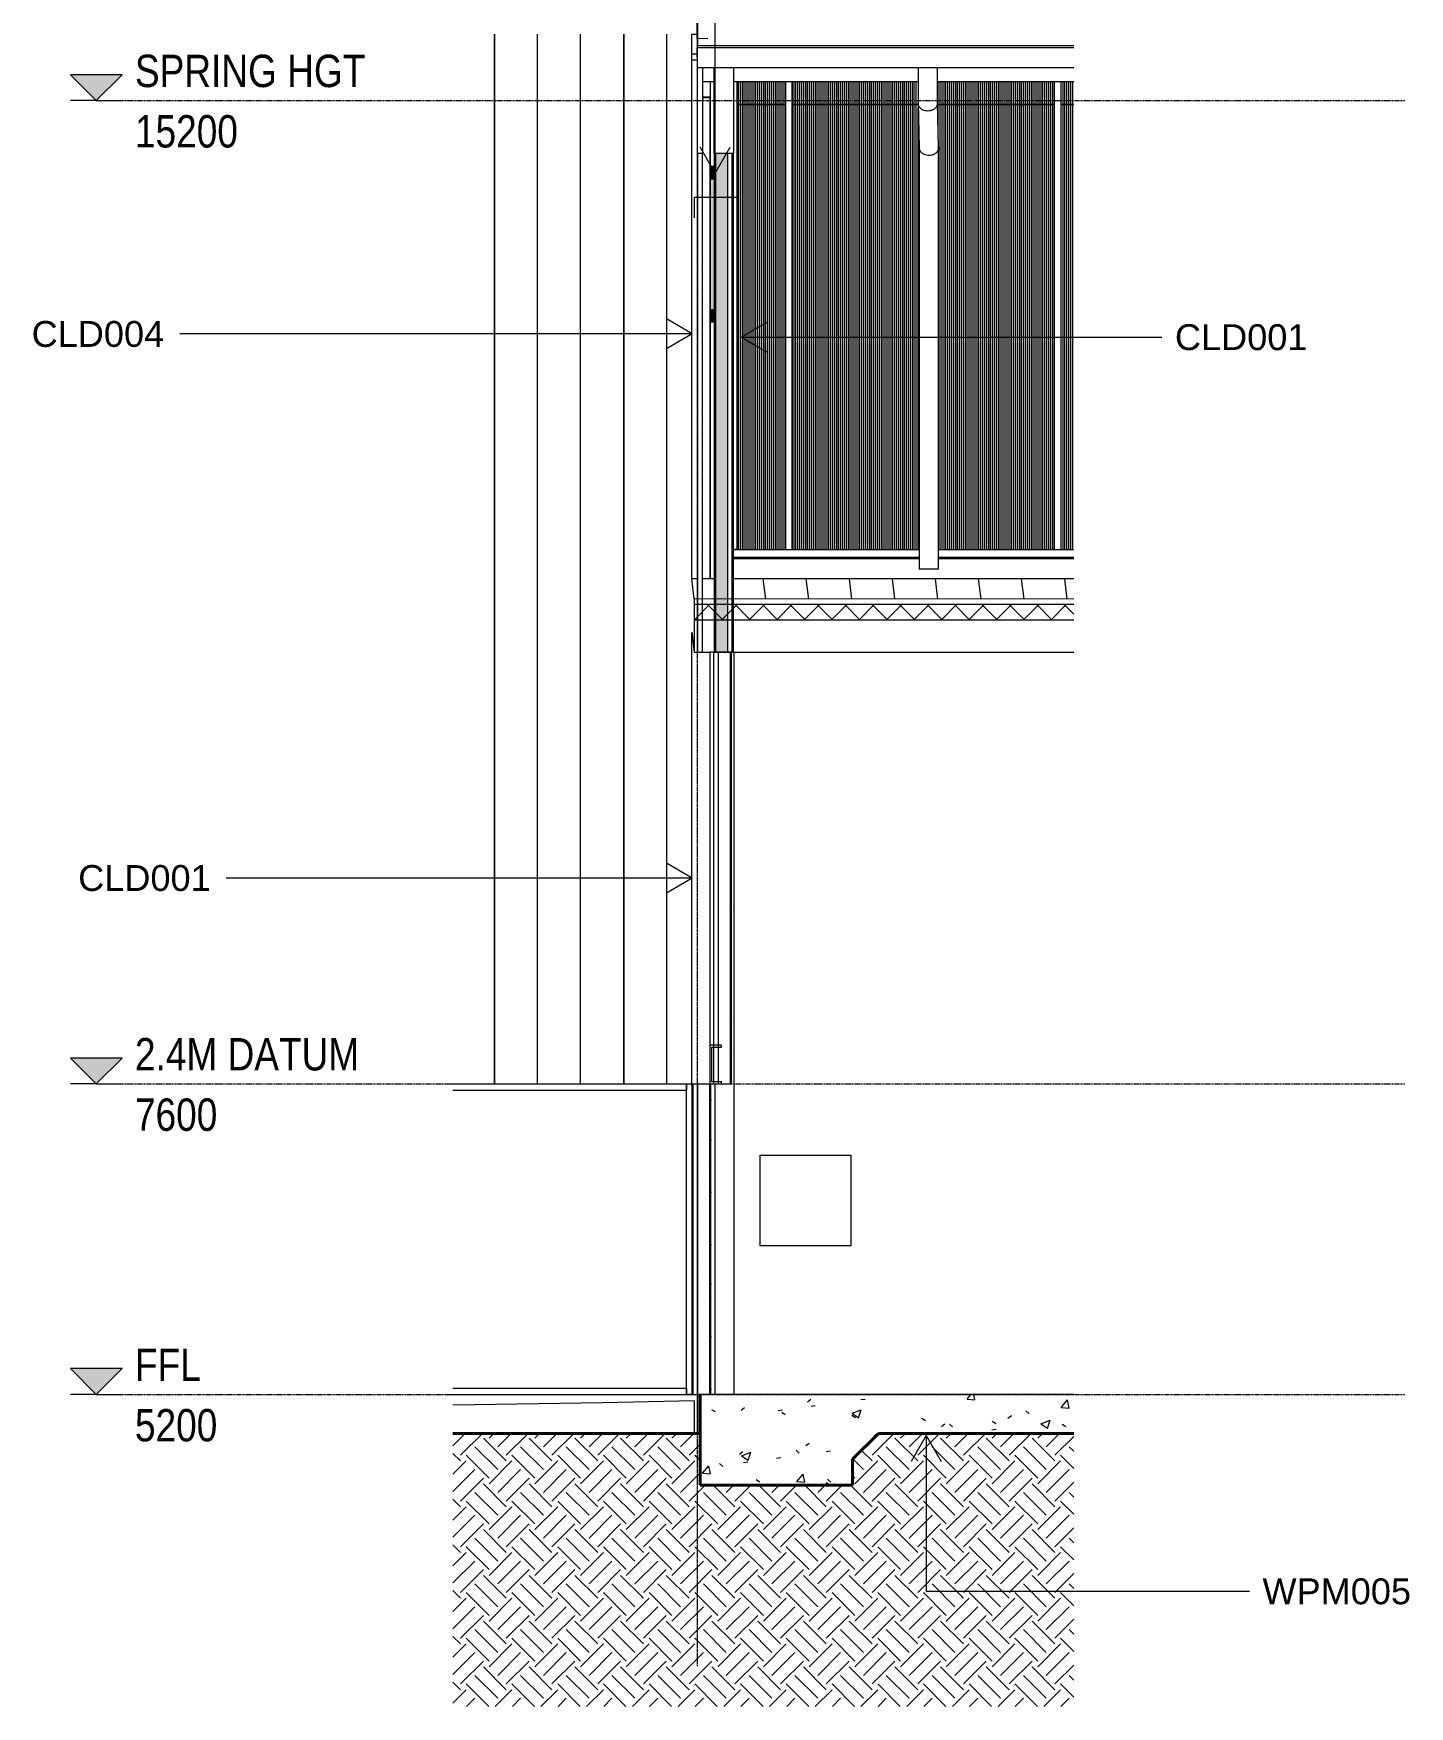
# Model space of a CAD drawing. Header units: millimetres. Extents: x 900982 to 1200730, y -305 to 27743.
# Drawn here: x 1190089 to 1200730, y 2789 to 15719 of the extents above; entities that cross this region are included whole.
import ezdxf

# ---------------------------------------------------------------- set-up
doc = ezdxf.new("R2010")
doc.units = ezdxf.units.MM
for name, pattern in [('AEC_Center', [24, 12, -4, 4, -4]), ('Grid Line', [21, 12, -3, 3, -3]), ('Hidden', [6, 4, -2])]:
    doc.linetypes.add(name, pattern=pattern)
for name, color, linetype, lineweight in [('A-DETL', 90, 'Continuous', 18), ('A-DETL-GENF', 92, 'Continuous', 5), ('A-FLOR', 192, 'Continuous', 5), ('A-FLOR-LEVL', 51, 'Continuous', 5), ('A-FLOR-PATT', 8, 'Continuous', 15), ('A-GENM', 13, 'Continuous', 5), ('A-GLAZ-CURT', 52, 'Continuous', 5), ('A-GLAZ-CWMG', 51, 'Continuous', 5), ('A-ROOF', 132, 'Continuous', 5), ('A-ROOF-OTLN', 132, 'Continuous', 5), ('A-ROOF-PATT', 132, 'Continuous', 15), ('A-WALL', 113, 'Continuous', 5), ('A-WALL-PATT', 111, 'Continuous', 13), ('G-ANNO-TEXT', 231, 'Continuous', 5), ('P-SANR-FIXT', 6, 'Continuous', 5), ('P-SANR-FIXT-HDLN', 131, 'Hidden', 5), ('S-BEAM', 12, 'Continuous', 5), ('S-COLS', 52, 'Continuous', 5), ('S-GRID', 1, 'Continuous', 5)]:
    doc.layers.add(name, color=color, linetype=linetype, lineweight=lineweight)
doc.styles.add('Arial Narrow_2', font='ARIALN.TTF', dxfattribs={"height": 250})
doc.styles.add('Arial_3', font='arial.ttf', dxfattribs={"height": 200})
pattern_1 = [(50, (1195733.74, 9812.7), (728.737, -63.756), [76.2, -838.2]), (355, (1195733.74, 9812.7), (-140.97, 764.23), [60.96, -670.56]), (100.451, (1195794.5, 9807.4), (587.77, 700.47), [64.76, -712.36]), (46.184, (1195733.7, 10015.9), (1084.32, -168.17), [114.3, -1257.3]), (96.636, (1195824.1, 10001.9), (949.61, 989.71), [97.14, -1068.54]), (351.184, (1195733.7, 10015.9), (949.62, 989.7), [91.44, -1005.84]), (21, (1195835.34, 9965.1), (606.46, -409.06), [76.2, -838.2]), (326, (1195835.34, 9965.1), (247.21, 736.75), [60.96, -670.56]), (71.451, (1195885.9, 9931), (853.67, 327.685), [64.76, -712.36]), (37.5, (1195733.74, 9812.7), (12.355, 338.22), [33.528, -628.904, 33.528, -647.192, -673.1]), (37.5, (1195733.74, 9812.7), (12.355, 338.22), [-1343.15, 33.53, -639.57]), (7.5, (1195733.74, 9812.7), (267.28, 400.722), [33.528, -354.584, 33.528, -613.664, -256.54]), (7.5, (1195733.74, 9812.7), (267.28, 400.722), [-1035.304, 33.53, -223.01]), (327.5, (1195507.17, 9812.7), (542.363, -22.915), [33.528, -220.472, 33.528, -1810.512]), (327.5, (1195507.17, 9812.7), (542.363, -22.915), [-287.528, -758.952, 33.528, -1018.032]), (317.5, (1195405.57, 9812.7), (592.517, 101.707), [33.53, -296.67, 33.53, -492.76, -746.76]), (317.5, (1195405.57, 9812.7), (592.517, 101.707), [-856.49, 33.53, -713.23])]
pattern_2 = [(0, (1195733.74, 9812.7), (406.4, 101.6), [33.528, -271.272, 33.528, -271.272, -1625.6]), (0, (1195733.74, 9812.7), (406.4, 101.6), [-609.6, 33.528, -576.072, 33.528, -271.272, -711.2]), (0, (1195733.74, 9812.7), (406.4, 101.6), [-1524, 33.528, -169.672, 33.528, -474.472]), (120, (1195886.14, 9863.5), (-291.1882, 301.1527), [33.528, -271.272, 33.528, -271.272, -1625.6]), (120, (1195886.14, 9863.5), (-291.1882, 301.1527), [-609.6, 33.528, -576.072, 33.528, -271.272, -711.2]), (120, (1195886.14, 9863.5), (-291.1882, 301.1527), [-1524, 33.528, -169.672, 33.528, -474.472]), (240, (1195936.94, 10066.7), (-115.2118, -402.7527), [33.528, -271.272, 33.528, -1896.872]), (240, (1195936.94, 10066.7), (-115.2118, -402.7527), [-338.328, -271.272, 33.528, -576.072, -1016]), (240, (1195936.94, 10066.7), (-115.2118, -402.7527), [-1219.2, 33.528, -271.272, 33.528, -677.672]), (240, (1195936.94, 10066.7), (-115.2118, -402.7527), [-1557.528, -169.672, 33.528, -474.472])]

# ---------------------------------------------------------------- blocks, each defined once
blk = doc.blocks.new('SHS-Square Hollow Section-Column - 200x200xSHS-1605338-SECTION - GRIDS 5B')
at = {"layer": 'S-COLS'}
blk.add_line((-973151, 11504), (-973151, 15224), dxfattribs=at)
blk = doc.blocks.new('Mechanical - Condensers - Mechanical - Condensers-1249279-SECTION - GRIDS 5B')
at = {"layer": 'A-GENM'}
for points in [[(-973121, 14590), (-973121, 14690), (-973151, 14690), (-973151, 14590)], [(-973121, 13590), (-973121, 14590), (-973151, 14590), (-973151, 13590)], [(-973121, 13490), (-973121, 13590), (-973151, 13590), (-973151, 13490)]]:
    blk.add_hatch(color=256, dxfattribs=at).paths.add_polyline_path(points)
for p, q in [((-973121, 14690), (-973151, 14690)), ((-973151, 13490), (-973121, 13490))]:
    blk.add_line(p, q, dxfattribs=at)
blk = doc.blocks.new('Downpipe - L Spreader - Default-1309623-SECTION - GRIDS 5B')
at = {"layer": 'P-SANR-FIXT'}
for p, q in [((-971545, 15456), (-971545, 15182)), ((-971395, 15183), (-971395, 15456)), ((-971545, 15181), (-971536, 14837)), ((-971386, 14840), (-971395, 15184)), ((-971536, 14838), (-971536, 11582)), ((-971386, 11582), (-971386, 14839)), ((-971536, 11582), (-971386, 11582))]:
    blk.add_line(p, q, dxfattribs=at)
for points in [[(-971395, 15182), (-971395, 15180), (-971395, 15174), (-971397, 15166), (-971401, 15158), (-971404, 15152), (-971408, 15147), (-971412, 15143), (-971417, 15138), (-971424, 15132), (-971433, 15128), (-971441, 15124), (-971454, 15121), (-971470, 15119), (-971490, 15121), (-971505, 15126), (-971516, 15132), (-971523, 15138), (-971529, 15143), (-971533, 15147), (-971536, 15152), (-971540, 15158), (-971543, 15166), (-971545, 15174), (-971545, 15180), (-971545, 15182)], [(-971386, 14839), (-971386, 14836), (-971386, 14830), (-971388, 14822), (-971391, 14814), (-971395, 14808), (-971399, 14804), (-971402, 14799), (-971408, 14794), (-971415, 14789), (-971423, 14784), (-971432, 14780), (-971445, 14777), (-971461, 14775), (-971481, 14777), (-971496, 14782), (-971507, 14789), (-971514, 14794), (-971520, 14799), (-971523, 14804), (-971527, 14808), (-971530, 14814), (-971533, 14822), (-971535, 14830), (-971536, 14836), (-971536, 14839)]]:
    blk.add_open_spline(points, degree=3, knots=[0, 0, 0, 0, 0.041667, 0.083333, 0.125, 0.166667, 0.1875, 0.208333, 0.25, 0.291667, 0.333333, 0.375, 0.416667, 0.5, 0.583333, 0.666667, 0.708333, 0.75, 0.791667, 0.8125, 0.833333, 0.875, 0.916667, 0.958333, 1, 1, 1, 1], dxfattribs=at)
blk.add_open_spline([(-971386, 14840), (-971386, 14840), (-971386, 14839), (-971386, 14839)], degree=3, dxfattribs=at)
blk = doc.blocks.new('Plumbing_FHR_AAA - 500mm Dia x 240mm D-1557692-SECTION - GRIDS 5B')
at = {"layer": 'P-SANR-FIXT-HDLN'}
for p, q in [((-972765.0618, 7050), (-972065.0618, 7050)), ((-972765.0618, 6350), (-972765.0618, 7050)), ((-972065.0618, 7050), (-972065.0618, 6350)), ((-972065.0618, 6350), (-972765.0618, 6350))]:
    blk.add_line(p, q, dxfattribs=at)
blk = doc.blocks.new('Downpipe - Straight - 01 - 150D-1616291-SECTION - GRIDS 5B')
at = {"layer": 'P-SANR-FIXT'}
for p, q in [((-972966, 5200), (-972966, 10938)), ((-973116, 7600), (-973116, 5200))]:
    blk.add_line(p, q, dxfattribs=at)
blk = doc.blocks.new('Rectangular Mullion - 50x100mm-2890358-SECTION - GRIDS 5B')
at = {"layer": 'A-GLAZ-CWMG'}
for p, q in [((-975142, 5250), (-973336, 5250)), ((-975142, 5200), (-973336, 5200)), ((-973336, 5250), (-973336, 5200))]:
    blk.add_line(p, q, dxfattribs=at)
blk = doc.blocks.new('Rectangular Mullion - 50x100mm-1425435-SECTION - GRIDS 5B')
at = {"layer": 'A-GLAZ-CWMG'}
for p, q in [((-973336.0618, 5200), (-973336.0618, 7600)), ((-973295.0618, 5200), (-973336.0618, 5200))]:
    blk.add_line(p, q, dxfattribs=at)
blk = doc.blocks.new('Rectangular Mullion - 50x100mm-2890359-SECTION - GRIDS 5B')
at = {"layer": 'A-GLAZ-CWMG'}
for p, q in [((-973336, 7550), (-975142, 7550)), ((-973336, 7600), (-973336, 7550))]:
    blk.add_line(p, q, dxfattribs=at)
blk = doc.blocks.new('Structural Framing 46 - Structural Framing 1-1621990-SECTION - GRIDS 5B')
at = {"layer": 'S-BEAM'}
for p, q in [((-973254, 15513), (-973294, 15513)), ((-973156, 15224), (-973156, 11504)), ((-973156, 10938), (-973156, 7600))]:
    blk.add_line(p, q, dxfattribs=at)
blk = doc.blocks.new('Rectangular Mullion - Frame_Framed Facade_Danpal_DPANMF BT2-2881309-SECTION - GRIDS 5B')
at = {"layer": 'A-GLAZ-CWMG'}
for p, q in [((-972947, 15171), (-972947, 11731)), ((-972947, 11731), (-972973, 11731))]:
    blk.add_line(p, q, dxfattribs=at)
blk = doc.blocks.new('MulticellPanel_Polycarbonate_Danpal_1040w - Opal-2881228-SECTION - GRIDS 5B')
at = {"layer": 'A-GENM'}
h = blk.add_hatch(dxfattribs=at)
h.set_pattern_fill('FP_110', color=256, style=0, pattern_type=2)
h.set_pattern_definition([(90, (-969944.266, 13427.169), (-15, 9e-16), [])])
h.paths.add_polyline_path([(-970340, 11731), (-970340, 15171), (-970440, 15171), (-970440, 11731), (-970415, 11731)])
blk.add_line((-970440, 15171), (-970340, 15171), dxfattribs=at)
blk = doc.blocks.new('MulticellPanel_Polycarbonate_Danpal_1040w - Blue-2881222-SECTION - GRIDS 5B')
at = {"layer": 'A-GENM'}
h = blk.add_hatch(dxfattribs=at)
h.set_pattern_fill('FP_111', color=256, style=0, pattern_type=2)
h.set_pattern_definition([(90, (-970984.266, 13427.169), (-15, 9e-16), [])])
h.paths.add_polyline_path([(-971241, 11731), (-970489, 11731), (-970489, 15171), (-971395, 15171), (-971386, 14822), (-971386, 11731)])
blk.add_line((-971395, 15171), (-970489, 15171), dxfattribs=at)
blk = doc.blocks.new('MulticellPanel_Polycarbonate_Danpal_1040w - Blue-V199-SECTION - GRIDS 5B')
at = {"layer": 'A-GENM'}
h = blk.add_hatch(dxfattribs=at)
h.set_pattern_fill('FP_112', color=256, style=0, pattern_type=2)
h.set_pattern_definition([(90, (-972024.266, 13427.169), (-15, 9e-16), [])])
h.paths.add_polyline_path([(-972520, 11731), (-971536, 11731), (-971536, 14864), (-971545, 15171), (-972520, 15171), (-972520, 11759)])
blk.add_line((-972520, 15171), (-971545, 15171), dxfattribs=at)
blk = doc.blocks.new('MulticellPanel_Polycarbonate_Danpal_1040w - Blue-2881311-SECTION - GRIDS 5B')
at = {"layer": 'A-GENM'}
h = blk.add_hatch(dxfattribs=at)
h.set_pattern_fill('FP_113', color=256, style=0, pattern_type=2)
h.set_pattern_definition([(90, (-972768.756, 13427.169), (-15, 9e-16), [])])
h.paths.add_polyline_path([(-972891, 11731), (-972569, 11731), (-972569, 15171), (-972947, 15171), (-972947, 11731)])
blk.add_line((-972947, 15171), (-972569, 15171), dxfattribs=at)
blk = doc.blocks.new('Rectangular Mullion - Frame_Framed Facade_Danpal_DPANMF BT1-2878823-SECTION - GRIDS 5B')
at = {"layer": 'A-GLAZ-CWMG'}
for p, q in [((-970464, 11731), (-970340, 11731)), ((-970464, 11671), (-970340, 11671))]:
    blk.add_line(p, q, dxfattribs=at)
blk = doc.blocks.new('Rectangular Mullion - Frame_Framed Facade_Danpal_DPANMF BT1-V200-SECTION - GRIDS 5B')
at = {"layer": 'A-GLAZ-CWMG'}
for p, q in [((-971386, 11731), (-970464, 11731)), ((-971386, 11671), (-970464, 11671))]:
    blk.add_line(p, q, dxfattribs=at)
blk = doc.blocks.new('Rectangular Mullion - Frame_Framed Facade_Danpal_DPANMF BT1-V201-SECTION - GRIDS 5B')
at = {"layer": 'A-GLAZ-CWMG'}
for p, q in [((-972544, 11731), (-971536, 11731)), ((-972544, 11671), (-971536, 11671))]:
    blk.add_line(p, q, dxfattribs=at)
blk = doc.blocks.new('Rectangular Mullion - Frame_Framed Facade_Danpal_DPANMF BT1-2879519-SECTION - GRIDS 5B')
at = {"layer": 'A-GLAZ-CWMG'}
for p, q in [((-972973, 11731), (-972544, 11731)), ((-972973, 11671), (-972544, 11671))]:
    blk.add_line(p, q, dxfattribs=at)
blk = doc.blocks.new('Rectangular Mullion - Mullion_FramedFacade_Danpal_DPAEC50-2881307-SECTION - GRIDS 5B')
at = {"layer": 'A-GLAZ-CWMG'}
for p, q in [((-970489, 11731), (-970489, 15171)), ((-970440, 15171), (-970440, 11731))]:
    blk.add_line(p, q, dxfattribs=at)
blk = doc.blocks.new('Roof Gutters3 - Roof Gutters-1885272-SECTION - GRIDS 5B')
at = {"layer": 'A-ROOF'}
for p, q in [((-973254, 15867), (-973254, 15892)), ((-973254, 15679), (-973254, 15865)), ((-973170, 15680), (-973254, 15679)), ((-973254, 15679), (-973254, 15224)), ((-973151, 15227), (-973151, 15346)), ((-973254, 15224), (-973251, 15224)), ((-973151, 15227), (-973211, 15227)), ((-973211, 15224), (-973151, 15224)), ((-973151, 15224), (-973151, 15227))]:
    blk.add_line(p, q, dxfattribs=at)
blk = doc.blocks.new('Roofs 1 - Roofs 1-2640243-SECTION - GRIDS 5B')
at = {"layer": 'A-ROOF'}
for p, q in [((-973253, 15621), (-973253, 15624)), ((-970340, 15623), (-973253, 15624)), ((-973252, 15459), (-973253, 15609)), ((-970340, 15608), (-973253, 15609)), ((-973252, 15456), (-970340, 15455))]:
    blk.add_line(p, q, dxfattribs=at)
for centre, major_axis, start_param, end_param in [((-973253, 15614), (0, 6.46), 0.175024, 2.52101), ((-973252, 15469), (0, 12.2), 2.478661, 3.141593)]:
    blk.add_ellipse(centre, major_axis=major_axis, ratio=0.004734, start_param=start_param, end_param=end_param, dxfattribs=at)
blk = doc.blocks.new('Structural Framing 61 - Structural Framing 1-2879215-SECTION - GRIDS 5B')
at = {"layer": 'S-BEAM'}
for p, q in [((-971536, 11658), (-972973, 11658)), ((-970340, 11658), (-971386, 11658))]:
    blk.add_line(p, q, dxfattribs=at)
blk = doc.blocks.new('MulticellPanel_Polycarbonate_Danpal_1040w - Grey-2881243-SECTION - GRIDS 5B')
at = {"layer": 'A-GENM'}
h = blk.add_hatch(dxfattribs=at)
h.set_pattern_fill('FP_117', color=256, style=0, pattern_type=2)
h.set_pattern_definition([(90, (-969944.266, 15342.113), (-15, 9e-16), [])])
h.paths.add_polyline_path([(-970415, 15171), (-970340, 15171), (-970340, 15345), (-970440, 15345), (-970440, 15171)])
blk.add_line((-970340, 15171), (-970440, 15171), dxfattribs=at)
blk = doc.blocks.new('MulticellPanel_Polycarbonate_Danpal_1040w - Grey-V202-SECTION - GRIDS 5B')
at = {"layer": 'A-GENM'}
h = blk.add_hatch(dxfattribs=at)
h.set_pattern_fill('FP_118', color=256, style=0, pattern_type=2)
h.set_pattern_definition([(90, (-970984.266, 15342.113), (-15, 9e-16), [])])
h.paths.add_polyline_path([(-970490, 15171), (-970489, 15171), (-970489, 15345), (-971395, 15346), (-971395, 15171), (-970640, 15171)])
blk.add_line((-970489, 15171), (-971395, 15171), dxfattribs=at)
blk = doc.blocks.new('MulticellPanel_Polycarbonate_Danpal_1040w - Grey-V203-SECTION - GRIDS 5B')
at = {"layer": 'A-GENM'}
h = blk.add_hatch(dxfattribs=at)
h.set_pattern_fill('FP_119', color=256, style=0, pattern_type=2)
h.set_pattern_definition([(90, (-972024.266, 15342.113), (-15, 9e-16), [])])
h.paths.add_polyline_path([(-972520, 15171), (-971545, 15171), (-971545, 15182), (-971545, 15346), (-972520, 15346), (-972520, 15177)])
blk.add_line((-971545, 15171), (-972520, 15171), dxfattribs=at)
blk = doc.blocks.new('MulticellPanel_Polycarbonate_Danpal_1040w - Grey-2881313-SECTION - GRIDS 5B')
at = {"layer": 'A-GENM'}
h = blk.add_hatch(dxfattribs=at)
h.set_pattern_fill('FP_120', color=256, style=0, pattern_type=2)
h.set_pattern_definition([(90, (-972768.756, 15342.113), (-15, 9e-16), [])])
h.paths.add_polyline_path([(-972591, 15171), (-972569, 15171), (-972569, 15346), (-972947, 15346), (-972947, 15171), (-972741, 15171)])
blk.add_line((-972569, 15171), (-972947, 15171), dxfattribs=at)
blk = doc.blocks.new('Rectangular Mullion - Frame_Framed Facade_Danpal_DPANMF BT2-2881315-SECTION - GRIDS 5B')
at = {"layer": 'A-GLAZ-CWMG'}
blk.add_line((-972947, 15346), (-972947, 15171), dxfattribs=at)
blk = doc.blocks.new('Rectangular Mullion - Mullion_FramedFacade_Danpal_DPAEC50-2881308-SECTION - GRIDS 5B')
at = {"layer": 'A-GLAZ-CWMG'}
for p, q in [((-970489, 15171), (-970489, 15345)), ((-970440, 15345), (-970440, 15171))]:
    blk.add_line(p, q, dxfattribs=at)
blk = doc.blocks.new('Rectangular Mullion - Mullion_FramedFacade_Danpal_DPAEC50-V204-SECTION - GRIDS 5B')
at = {"layer": 'A-GLAZ-CWMG'}
for p, q in [((-972569, 15171), (-972569, 15346)), ((-972520, 15346), (-972520, 15171))]:
    blk.add_line(p, q, dxfattribs=at)
blk = doc.blocks.new('Structural Framing 57 - Structural Framing 26-2894499-SECTION - GRIDS 5B')
at = {"layer": 'S-BEAM', "lineweight": 15}
for p, q in [((-973065, 7900), (-973155, 7900)), ((-973155, 7900), (-973155, 7600)), ((-973065, 7884), (-973065, 7900)), ((-973139, 7616), (-973139, 7884)), ((-973139, 7884), (-973065, 7884)), ((-973155, 7600), (-973065, 7600)), ((-973065, 7616), (-973139, 7616)), ((-973065, 7600), (-973065, 7616))]:
    blk.add_line(p, q, dxfattribs=at)
blk = doc.blocks.new('Level - A1-101025-SECTION - GRIDS 5B')
at = {"layer": 'A-FLOR-LEVL'}
blk.add_hatch(color=256, dxfattribs=at).paths.add_polyline_path([(-977900, 5200), (-977700, 5400), (-978100, 5400)])
for p, q in [((-978100, 5400), (-977900, 5200)), ((-977700, 5400), (-978100, 5400)), ((-977700, 5400), (-977900, 5200)), ((-977900, 5200), (-978100, 5200)), ((-977900, 5200), (-977700, 5200))]:
    blk.add_line(p, q, dxfattribs=at)

msp = doc.modelspace()

# ---------------------------------------------------------------- hatches: boundary and pattern name
at = {"layer": 'A-DETL-GENF'}
h = msp.add_hatch(dxfattribs=at)
h.set_pattern_fill('FP_105', style=0, pattern_type=2)
h.set_pattern_definition(pattern_1)
h.paths.add_polyline_path([(1195734, 4500), (1196423, 4500), (1196423, 4700), (1196623, 4900), (1196833, 4900), (1196833, 5200), (1195244, 5200), (1195244, 4500)])
h = msp.add_hatch(dxfattribs=at)
h.set_pattern_fill('FP_121', color=9, style=0, pattern_type=2)
h.set_pattern_definition([(135, (1195733.74, 9856.9), (-353.553, 3e-14), [250, -250]), (135, (1195800.03, 9923.18), (-353.553, 3e-14), [250, -250]), (135, (1195866.33, 9989.48), (-353.553, 3e-14), [250, -250]), (45, (1195733.74, 9812.7), (0, 353.553), [250, -250]), (45, (1195800.03, 9746.4), (0, 353.553), [250, -250]), (45, (1195866.33, 9680.12), (0, 353.553), [250, -250])])
h.paths.add_polyline_path([(1195734, 2789), (1198134, 2789), (1198134, 4900), (1196623, 4900), (1196423, 4700), (1196423, 4500), (1195244, 4500), (1195244, 4900), (1193333, 4900), (1193333, 2789), (1194533, 2789)])
at = {"layer": 'A-FLOR-PATT', "lineweight": 5}
h = msp.add_hatch(dxfattribs=at)
h.set_pattern_fill('FP_105', color=256, style=0, pattern_type=2)
h.set_pattern_definition(pattern_1)
h.paths.add_polyline_path([(1196833, 4900), (1198134, 4900), (1198134, 5200), (1196833, 5200), (1196833, 5022)])
h.paths.add_polyline_path([(1195224, 4900), (1195244, 4900), (1195244, 5200), (1195224, 5200), (1195224, 5047)])
h = msp.add_hatch(dxfattribs=at)
h.set_pattern_fill('FP_105', color=256, style=0, pattern_type=2)
h.set_pattern_definition(pattern_1)
h.paths.add_polyline_path([(1196833, 4900), (1198134, 4900), (1198134, 5200), (1196833, 5200), (1196833, 5022)])
h.paths.add_polyline_path([(1195224, 4900), (1195244, 4900), (1195244, 5200), (1195224, 5200), (1195224, 5047)])
at = {"layer": 'A-ROOF-PATT', "lineweight": 5}
h = msp.add_hatch(dxfattribs=at)
h.set_pattern_fill('FP_109', color=256, style=0, pattern_type=2)
h.set_pattern_definition([(96.952, (2168397.25, -226018.12), (-332.99335, 0.00123), [])])
h.paths.add_polyline_path([(1198134, 11348), (1198134, 11504), (1195502, 11504), (1195502, 11348), (1197834, 11348)])
h.paths.add_polyline_path([(1195354, 11348), (1195354, 11504), (1195264, 11504), (1195264, 11349), (1195283, 11349)])
h.paths.add_polyline_path([(1195224, 11349), (1195224, 11504), (1195180, 11503), (1195199, 11349), (1195208, 11349)])
h = msp.add_hatch(dxfattribs=at)
h.set_pattern_fill('FP_108', color=256, angle=45, style=0, pattern_type=2)
h.set_pattern_definition([(44.981, (1195733.74, 9812.7), (-106.0305, 106.1015), []), (134.981, (1195733.74, 9812.7), (-106.101, -106.031), [])])
h.paths.add_polyline_path([(1198134, 11187), (1198134, 11308), (1195199, 11308), (1195199, 11188), (1197534, 11188)])
at = {"layer": 'A-WALL-PATT', "lineweight": 5}
h = msp.add_hatch(dxfattribs=at)
h.set_pattern_fill('FP_116', color=256, style=0, pattern_type=2)
h.set_pattern_definition([(90, (1192654.04, 7600), (-333, 2e-14), [])])
h.paths.add_polyline_path([(1193333, 7600), (1193654, 7600), (1193654, 15714), (1193333, 15714), (1193333, 8810)])
h.paths.add_polyline_path([(1193333, 15866), (1193654, 15866), (1193654, 15919), (1193333, 15919)])
h = msp.add_hatch(dxfattribs=at)
h.set_pattern_fill('FP_115', color=256, style=0, pattern_type=2)
h.set_pattern_definition([(90, (1193654.04, 7600), (-333, 2e-14), [])])
h.paths.add_polyline_path([(1194654, 7600), (1194654, 15714), (1193654, 15714), (1193654, 7600), (1194533, 7600)])
h.paths.add_polyline_path([(1193654, 15866), (1194654, 15866), (1194654, 15919), (1193654, 15919)])
h = msp.add_hatch(dxfattribs=at)
h.set_pattern_fill('FP_114', color=256, style=0, pattern_type=2)
h.set_pattern_definition([(90, (1194654.04, 7600), (-333, 2e-14), [])])
h.paths.add_polyline_path([(1194654, 7600), (1195181, 7600), (1195181, 15714), (1194654, 15714), (1194654, 7807)])
h.paths.add_polyline_path([(1194654, 15866), (1195181, 15866), (1195181, 15919), (1194654, 15919)])
at = {"layer": 'A-WALL-PATT'}
msp.add_hatch(color=256, dxfattribs=at).paths.add_polyline_path([(1195366, 10938), (1195458, 10938), (1195458, 14792), (1195366, 14792), (1195366, 11069)])
at = {"layer": 'A-WALL-PATT', "lineweight": 5}
h = msp.add_hatch(dxfattribs=at)
h.set_pattern_fill('FP_107', color=256, style=0, pattern_type=2)
h.set_pattern_definition(pattern_2)
h.paths.add_polyline_path([(1195488, 7600), (1195488, 10938), (1195476, 10938), (1195476, 7600)])
h = msp.add_hatch(dxfattribs=at)
h.set_pattern_fill('FP_107', color=256, style=0, pattern_type=2)
h.set_pattern_definition(pattern_2)
h.paths.add_polyline_path([(1195316, 5200), (1195328, 5200), (1195328, 7600), (1195316, 7600), (1195316, 5298)])

# ---------------------------------------------------------------- linework, layer by layer
at = {"layer": 'A-DETL', "lineweight": 5}
for p, q in [((1195200, 14294), (1195200, 14454)), ((1195200, 14454), (1195533, 14454)), ((1195533, 14454), (1195533, 14294))]:
    msp.add_line(p, q, dxfattribs=at)
at = {"layer": 'A-DETL'}
msp.add_line((1196833, 5200), (1195244, 5200), dxfattribs=at)
at = {"layer": 'A-DETL', "lineweight": 40}
for p, q in [((1195244, 5200), (1195244, 4500)), ((1195244, 4900), (1193333, 4900)), ((1196423, 4700), (1196623, 4900)), ((1196623, 4900), (1196833, 4900)), ((1198134, 4900), (1196833, 4900)), ((1196423, 4500), (1196423, 4700)), ((1195244, 4500), (1196423, 4500))]:
    msp.add_line(p, q, dxfattribs=at)
at = {"layer": 'A-FLOR', "lineweight": 18}
for p, q in [((1195224, 5200), (1195224, 4900)), ((1195244, 5200), (1195224, 5200)), ((1195224, 5200), (1195224, 4900)), ((1198134, 5200), (1196833, 5200)), ((1194489, 5136), (1193333, 5119)), ((1195202, 5152), (1194489, 5136)), ((1195202, 4900), (1195202, 5152))]:
    msp.add_line(p, q, dxfattribs=at)
at = {"layer": 'A-FLOR-LEVL', "linetype": 'AEC_Center'}
for p, q in [((1190774, 15200), (1200693, 15200)), ((1190774, 7600), (1200693, 7600)), ((1190774, 5200), (1200693, 5200))]:
    msp.add_line(p, q, dxfattribs=at)
at = {"layer": 'A-ROOF'}
for p, q in [((1195224, 15971), (1195224, 15679)), ((1195224, 15676), (1195224, 15624)), ((1195221, 15560), (1195181, 15560)), ((1195354, 15346), (1195264, 15346)), ((1196930, 15346), (1195502, 15346)), ((1198134, 15345), (1197080, 15346)), ((1195199, 11349), (1195180, 11504)), ((1195224, 11504), (1195181, 11504)), ((1195354, 11504), (1195264, 11504)), ((1198134, 11504), (1195502, 11504)), ((1195199, 11308), (1198134, 11308)), ((1195199, 11188), (1198134, 11187)), ((1195180, 11093), (1195199, 10938))]:
    msp.add_line(p, q, dxfattribs=at)
at = {"layer": 'A-ROOF', "lineweight": 18}
for p, q in [((1195199, 11349), (1195199, 10938)), ((1198134, 11348), (1195199, 11349)), ((1195199, 10938), (1195320, 10938)), ((1195488, 10938), (1198134, 10937))]:
    msp.add_line(p, q, dxfattribs=at)
at = {"layer": 'A-ROOF-OTLN'}
msp.add_line((1195221, 15711), (1195181, 15711), dxfattribs=at)
at = {"layer": 'A-WALL'}
for p, q in [((1193654, 15714), (1193654, 7600)), ((1194654, 15714), (1194654, 7600)), ((1195181, 11503), (1195181, 15714)), ((1195224, 14792), (1195224, 15456)), ((1195264, 15456), (1195264, 14792)), ((1195354, 14792), (1195354, 15456)), ((1195502, 15456), (1195502, 14792)), ((1195366, 10938), (1195366, 14792)), ((1195458, 10938), (1195458, 14792)), ((1195493, 10938), (1195493, 14792)), ((1195181, 7600), (1195181, 11085)), ((1195488, 10938), (1195320, 10938)), ((1195349, 10938), (1195349, 7600)), ((1195384, 10938), (1195384, 7600)), ((1195476, 10938), (1195476, 7600)), ((1193333, 7600), (1195180, 7600)), ((1195189, 7600), (1195189, 5200)), ((1195224, 7600), (1195224, 5200)), ((1195316, 7600), (1195316, 5200))]:
    msp.add_line(p, q, dxfattribs=at)
at = {"layer": 'A-WALL', "lineweight": 15}
for p, q in [((1195264, 14792), (1195224, 14792)), ((1195224, 14792), (1195224, 10938)), ((1195264, 10938), (1195264, 14792)), ((1195502, 14792), (1195354, 14792)), ((1195354, 14792), (1195354, 10938)), ((1195502, 10938), (1195502, 14792)), ((1195224, 10938), (1195264, 10938)), ((1195320, 10938), (1195320, 7600)), ((1195354, 10938), (1195502, 10938)), ((1195488, 7600), (1195488, 10938)), ((1195180, 7600), (1195180, 5200)), ((1195180, 7600), (1195488, 7600)), ((1195328, 5200), (1195328, 7600)), ((1195180, 5200), (1195224, 5200))]:
    msp.add_line(p, q, dxfattribs=at)
at = {"layer": 'G-ANNO-TEXT', "color": 7}
for p, q in [((1195361, 14640), (1195361, 18972)), ((1195361, 14640), (1195246, 14840)), ((1195361, 14640), (1195477, 14840)), ((1195184, 13397), (1194984, 13513)), ((1195562, 13372), (1195762, 13487)), ((1191227, 13397), (1191220, 13397)), ((1195184, 13397), (1191227, 13397)), ((1195184, 13397), (1194984, 13282)), ((1195562, 13372), (1195762, 13256)), ((1195562, 13372), (1198816, 13372)), ((1191587, 9192), (1191580, 9192)), ((1195184, 9192), (1191587, 9192)), ((1195184, 9192), (1194984, 9307)), ((1195184, 9192), (1194984, 9076)), ((1196992, 4883), (1196877, 4683)), ((1196992, 4883), (1197108, 4683)), ((1196992, 4883), (1196992, 3679)), ((1196992, 3679), (1199493, 3679))]:
    msp.add_line(p, q, dxfattribs=at)
at = {"layer": 'S-GRID', "linetype": 'Grid Line'}
msp.add_line((1195224, 3100), (1195224, 21404), dxfattribs=at)

# ---------------------------------------------------------------- block references
at = {"layer": 'A-FLOR-LEVL'}
for p in [(2168475, 10000), (2168475, 2400), (2168475, 0)]:
    msp.add_blockref('Level - A1-101025-SECTION - GRIDS 5B', p, dxfattribs=at)
at = {"layer": 'A-GENM'}
msp.add_blockref('Mechanical - Condensers - Mechanical - Condensers-1249279-SECTION - GRIDS 5B', (2168475, 0), dxfattribs=at)
at = {"layer": 'A-GLAZ-CURT'}
for name in ['MulticellPanel_Polycarbonate_Danpal_1040w - Grey-2881313-SECTION - GRIDS 5B', 'MulticellPanel_Polycarbonate_Danpal_1040w - Grey-V203-SECTION - GRIDS 5B', 'MulticellPanel_Polycarbonate_Danpal_1040w - Grey-V202-SECTION - GRIDS 5B', 'MulticellPanel_Polycarbonate_Danpal_1040w - Grey-2881243-SECTION - GRIDS 5B', 'MulticellPanel_Polycarbonate_Danpal_1040w - Blue-2881311-SECTION - GRIDS 5B', 'MulticellPanel_Polycarbonate_Danpal_1040w - Blue-V199-SECTION - GRIDS 5B', 'MulticellPanel_Polycarbonate_Danpal_1040w - Blue-2881222-SECTION - GRIDS 5B', 'MulticellPanel_Polycarbonate_Danpal_1040w - Opal-2881228-SECTION - GRIDS 5B']:
    msp.add_blockref(name, (2168475, 0), dxfattribs=at)
at = {"layer": 'A-GLAZ-CWMG'}
for name, p in [('Rectangular Mullion - Frame_Framed Facade_Danpal_DPANMF BT2-2881315-SECTION - GRIDS 5B', (2168475, 0)), ('Rectangular Mullion - Mullion_FramedFacade_Danpal_DPAEC50-V204-SECTION - GRIDS 5B', (2168475, 0)), ('Rectangular Mullion - Mullion_FramedFacade_Danpal_DPAEC50-2881308-SECTION - GRIDS 5B', (2168475, 0)), ('Rectangular Mullion - Frame_Framed Facade_Danpal_DPANMF BT2-2881309-SECTION - GRIDS 5B', (2168475, 0)), ('Rectangular Mullion - Mullion_FramedFacade_Danpal_DPAEC50-2881307-SECTION - GRIDS 5B', (2166395, 0)), ('Rectangular Mullion - Mullion_FramedFacade_Danpal_DPAEC50-2881307-SECTION - GRIDS 5B', (2168475, 0)), ('Rectangular Mullion - Frame_Framed Facade_Danpal_DPANMF BT1-2879519-SECTION - GRIDS 5B', (2168475, 0)), ('Rectangular Mullion - Frame_Framed Facade_Danpal_DPANMF BT1-V201-SECTION - GRIDS 5B', (2168475, 0)), ('Rectangular Mullion - Frame_Framed Facade_Danpal_DPANMF BT1-V200-SECTION - GRIDS 5B', (2168475, 0)), ('Rectangular Mullion - Frame_Framed Facade_Danpal_DPANMF BT1-2878823-SECTION - GRIDS 5B', (2168475, 0)), ('Rectangular Mullion - 50x100mm-2890359-SECTION - GRIDS 5B', (2168475, 0)), ('Rectangular Mullion - 50x100mm-1425435-SECTION - GRIDS 5B', (2168475, 0)), ('Rectangular Mullion - 50x100mm-2890358-SECTION - GRIDS 5B', (2168475, 0))]:
    msp.add_blockref(name, p, dxfattribs=at)
at = {"layer": 'A-ROOF'}
for name in ['Roof Gutters3 - Roof Gutters-1885272-SECTION - GRIDS 5B', 'Roofs 1 - Roofs 1-2640243-SECTION - GRIDS 5B']:
    msp.add_blockref(name, (2168475, 0), dxfattribs=at)
at = {"layer": 'P-SANR-FIXT'}
for name in ['Downpipe - L Spreader - Default-1309623-SECTION - GRIDS 5B', 'Downpipe - Straight - 01 - 150D-1616291-SECTION - GRIDS 5B']:
    msp.add_blockref(name, (2168475, 0), dxfattribs=at)
at = {"layer": 'P-SANR-FIXT-HDLN'}
msp.add_blockref('Plumbing_FHR_AAA - 500mm Dia x 240mm D-1557692-SECTION - GRIDS 5B', (2168475, 0), dxfattribs=at)
at = {"layer": 'S-BEAM'}
for name in ['Structural Framing 46 - Structural Framing 1-1621990-SECTION - GRIDS 5B', 'Structural Framing 61 - Structural Framing 1-2879215-SECTION - GRIDS 5B', 'Structural Framing 57 - Structural Framing 26-2894499-SECTION - GRIDS 5B']:
    msp.add_blockref(name, (2168475, 0), dxfattribs=at)
at = {"layer": 'S-COLS'}
msp.add_blockref('SHS-Square Hollow Section-Column - 200x200xSHS-1605338-SECTION - GRIDS 5B', (2168475, 0), dxfattribs=at)

# ---------------------------------------------------------------- texts
at = {"layer": 'A-FLOR-LEVL', "char_height": 250, "attachment_point": 1, "style": 'Arial Narrow_2'}
for s, insert, width in [('SPRING HGT', (1190874, 15555), 2164.56), ('15200', (1190874, 15088), 962.02), ('2.4M DATUM', (1190874, 7955), 2100.42), ('7600', (1190874, 7488), 769.62), ('FFL', (1190874, 5555), 625.32), ('5200', (1190874, 5088), 769.62)]:
    msp.add_mtext(s, dxfattribs=dict(at, insert=insert, width=width))
at = {"layer": 'G-ANNO-TEXT', "color": 7, "char_height": 200, "attachment_point": 1, "style": 'Arial_3'}
for s, insert, width in [('CLD004', (1190075, 13497), 1266.67), ('CLD001', (1198916, 13472), 1266.67), ('CLD001', (1190435, 9292), 1266.67), ('WPM005', (1199593, 3779), 1427)]:
    msp.add_mtext(s, dxfattribs=dict(at, insert=insert, width=width))

doc.saveas('drawing.dxf')
